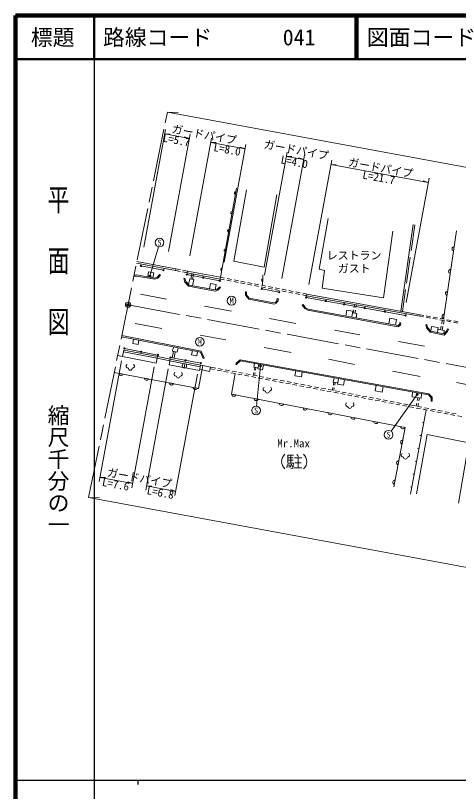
# Model space of a CAD drawing. Units: millimetres, scale not verified. Extents: x 40000 to 680000, y 20000 to 380000.
# Drawn here: x 40000 to 141346, y 202409 to 380000 of the extents above; entities that cross this region are included whole.
import ezdxf
from ezdxf.enums import TextEntityAlignment as Align

# ---------------------------------------------------------------- set-up
doc = ezdxf.new("R2010")
doc.units = ezdxf.units.MM
doc.header["$LTSCALE"] = 1000
doc.header["$PDMODE"] = 32
doc.header["$PDSIZE"] = 500
doc.linetypes.add('CHAIN', pattern=[18.5, 12, -1.5, 3.5, -1.5])
doc.linetypes.add('DASHED', pattern=[7.5, 6, -1.5])
for name, color, linetype, lineweight in [('M-BGD', 7, 'Continuous', 13), ('M-BGD-EXST', 7, 'Continuous', 13), ('M-BMK', 2, 'CHAIN', 13), ('M-BMK-HTXT', 7, 'Continuous', 13), ('M-BMK-SRVR', 3, 'Continuous', 13), ('M-STR-HTXT', 7, 'Continuous', 13), ('M-STR-STRC', 7, 'Continuous', 13), ('M-TTL', 2, 'Continuous', 140), ('M-TTL-BAND', 7, 'Continuous', 25), ('M-TTL-LINE', 7, 'Continuous', 50)]:
    doc.layers.add(name, color=color, linetype=linetype, lineweight=lineweight)
doc.layers.add('M-OTRS', color=6, linetype='Continuous')
doc.layers.add('M-TTL-TXT', color=7, linetype='Continuous')
doc.styles.add('@ＭＳ ゴシック', font='')
doc.styles.add('ＭＳ ゴシック', font='')
doc.styles.get('@ＭＳ ゴシック').set_extended_font_data('@MS Gothic')
doc.styles.get('ＭＳ ゴシック').set_extended_font_data('MS Gothic')

msp = doc.modelspace()

# ---------------------------------------------------------------- hatches: boundary and pattern name
at = {"layer": 'M-BGD'}
for points in [[(68554, 322690, -0.41421), (68704, 322840, -0.41421), (68854, 322690, -1)], [(73705, 321723, -0.41421), (73855, 321873, -0.41421), (74005, 321723, -1)], [(79023, 320724, -0.41421), (79173, 320874, -0.41421), (79323, 320724, -1)], [(82802, 320014, -0.41421), (82952, 320164, -0.41421), (83102, 320014, -1)], [(86581, 319304, -0.41421), (86731, 319454, -0.41421), (86881, 319304, -1)], [(96219, 317440, -0.41421), (96369, 317590, -0.41421), (96519, 317440, -1)], [(100146, 316680, -0.41421), (100296, 316830, -0.41421), (100446, 316680, -1)], [(106380, 315474, -0.41421), (106530, 315624, -0.41421), (106680, 315474, -1)], [(110881, 314661, -0.41421), (111031, 314811, -0.41421), (111181, 314661, -1)], [(115007, 313917, -0.41421), (115157, 314067, -0.41421), (115307, 313917, -1)], [(119746, 313061, -0.41421), (119896, 313211, -0.41421), (120046, 313061, -1)], [(124355, 312229, -0.41421), (124505, 312379, -0.41421), (124655, 312229, -1)], [(129089, 311375, -0.41421), (129239, 311525, -0.41421), (129389, 311375, -1)], [(64758, 303803, -0.41421), (64908, 303953, -0.41421), (65058, 303803, -1)], [(68599, 303042, -0.41421), (68749, 303192, -0.41421), (68899, 303042, -1)], [(72439, 302281, -0.41421), (72589, 302431, -0.41421), (72739, 302281, -1)], [(75298, 301731, -0.41421), (75448, 301881, -0.41421), (75598, 301731, -1)], [(78774, 301066, -0.41421), (78924, 301216, -0.41421), (79074, 301066, -1)], [(82250, 300402, -0.41421), (82400, 300552, -0.41421), (82550, 300402, -1)]]:
    msp.add_hatch(color=256, dxfattribs=at).paths.add_polyline_path(points)
at = {"layer": 'M-STR-HTXT'}
for points in [[(70980, 320456, -1), (70540, 320217, -0.41421), (70640, 320556, -0.41421)], [(95852, 299623, -1), (96241, 299937, -1)], [(131651, 293257, -1), (132145, 293337, -0.41421), (131938, 293050, -0.41421)]]:
    msp.add_hatch(color=256, dxfattribs=at).paths.add_polyline_path(points)

# ---------------------------------------------------------------- linework, layer by layer
at = {"layer": 'M-BGD'}
for p, q in [((86805, 319698), (90521, 340449)), ((90278, 339091), (90388, 339707)), ((89465, 334550), (89575, 335166)), ((130951, 332166), (128121, 312311)), ((88722, 330401), (88832, 331017)), ((137893, 310534), (140883, 330760)), ((140197, 326113), (140341, 327093)), ((87935, 326009), (88045, 326625)), ((67687, 323288), (76633, 321608)), ((67767, 323680), (76707, 322001)), ((68704, 322690), (73855, 321723)), ((76633, 321608), (76707, 322001)), ((76633, 321608), (77645, 321418)), ((76707, 322001), (77719, 321811)), ((78309, 321700), (79321, 321510)), ((79321, 321510), (79247, 321117)), ((79321, 321510), (86876, 320091)), ((87153, 321639), (87263, 322255)), ((139430, 320925), (139574, 321906)), ((78235, 321307), (79247, 321117)), ((79173, 320724), (86731, 319304)), ((79247, 321117), (86805, 319698)), ((79861, 319742), (79603, 318418)), ((80793, 319561), (79861, 319742)), ((80090, 319697), (80322, 320915)), ((80483, 319621), (80716, 320841)), ((86805, 319698), (87769, 319511)), ((86876, 320091), (87841, 319904)), ((88431, 319790), (89412, 319601)), ((96534, 318223), (96605, 320663)), ((96560, 319130), (96579, 319756)), ((80793, 319561), (80516, 318139)), ((84588, 318665), (84364, 317435)), ((84588, 318665), (85916, 318422)), ((85916, 318422), (85666, 317197)), ((88358, 319397), (89340, 319207)), ((89929, 319093), (90910, 318903)), ((90001, 319487), (90983, 319297)), ((91500, 318789), (92481, 318599)), ((91572, 319183), (92554, 318993)), ((93070, 318485), (94052, 318295)), ((93143, 318879), (94125, 318689)), ((94641, 318182), (95623, 317992)), ((94714, 318575), (95696, 318385)), ((96285, 318271), (97267, 318081)), ((97856, 317967), (98838, 317777)), ((96212, 317878), (97194, 317688)), ((96369, 317440), (100296, 316680)), ((97783, 317574), (98765, 317384)), ((99354, 317270), (100336, 317080)), ((99427, 317663), (100408, 317473)), ((100925, 316966), (101907, 316776)), ((100998, 317359), (101979, 317169)), ((102496, 316662), (103477, 316472)), ((102568, 317055), (103550, 316865)), ((104067, 316358), (105048, 316168)), ((104139, 316751), (105121, 316561)), ((105710, 316447), (106676, 316261)), ((106676, 316261), (106601, 315868)), ((106676, 316261), (132567, 311492)), ((138689, 315918), (138834, 316898)), ((105637, 316054), (106601, 315868)), ((106530, 315474), (129239, 311375)), ((106601, 315868), (132512, 311190)), ((117288, 311952), (117397, 312620)), ((117494, 313213), (117604, 313881)), ((117889, 313146), (117998, 313810)), ((117683, 311890), (117792, 312554)), ((132512, 311190), (132567, 311492)), ((132512, 311190), (133335, 311042)), ((132567, 311492), (133393, 311344)), ((133926, 310936), (134910, 310760)), ((133984, 311237), (134968, 311060)), ((135558, 310954), (136542, 310777)), ((137898, 310674), (138074, 311649)), ((135501, 310653), (136485, 310477)), ((137075, 310371), (138060, 310194)), ((137133, 310671), (138117, 310494)), ((137505, 309468), (137649, 310268)), ((137899, 309397), (138042, 310197)), ((138650, 310088), (139634, 309911)), ((138708, 310388), (139692, 310211)), ((140225, 309805), (141209, 309628)), ((140283, 310105), (141267, 309928)), ((137255, 308077), (137399, 308877)), ((137649, 308007), (137793, 308807)), ((66803, 304972), (66995, 305954)), ((68029, 304732), (68221, 305713)), ((64908, 303803), (72589, 302281)), ((66803, 304972), (68029, 304732)), ((75918, 303188), (76110, 304170)), ((76997, 302977), (77189, 303958)), ((72384, 301547), (64694, 303036)), ((76151, 303143), (75866, 301651)), ((75918, 303188), (76997, 302977)), ((76543, 303066), (76259, 301576)), ((80296, 302332), (80488, 303313)), ((80296, 302332), (81474, 302101)), ((81474, 302101), (81666, 303082)), ((75129, 300061), (75380, 301375)), ((75305, 300982), (82249, 299616)), ((75380, 301375), (82325, 300009)), ((75448, 301731), (82400, 300402)), ((78730, 300319), (78572, 299331)), ((94540, 299499), (94695, 300354)), ((95434, 299103), (95630, 300185)), ((75129, 300061), (82080, 298732)), ((82080, 298732), (82325, 300009)), ((82688, 298914), (82137, 299027)), ((82875, 299896), (82325, 300009)), ((84503, 299155), (84578, 299548)), ((84503, 299155), (85523, 298961)), ((84578, 299548), (85821, 299311)), ((86113, 298848), (87095, 298662)), ((86411, 299199), (87393, 299012)), ((87685, 298549), (88667, 298362)), ((87983, 298900), (88965, 298713)), ((89554, 298601), (90537, 298414)), ((94540, 299499), (95475, 299330)), ((94615, 298867), (94723, 299466)), ((94910, 298813), (95019, 299412)), ((95434, 299103), (96516, 298907)), ((96516, 298907), (96712, 299989)), ((104135, 298645), (103939, 297563)), ((105611, 298378), (105415, 297295)), ((64637, 297940), (63663, 298125)), ((70462, 296832), (69489, 297017)), ((89256, 298250), (90239, 298063)), ((90828, 297951), (91811, 297764)), ((91126, 298302), (92108, 298115)), ((92400, 297652), (93382, 297465)), ((92698, 298003), (93680, 297816)), ((93972, 297353), (94954, 297166)), ((94270, 297703), (95252, 297516)), ((94400, 297679), (94508, 298277)), ((94694, 297623), (94803, 298222)), ((95544, 297054), (96526, 296867)), ((95842, 297404), (96824, 297217)), ((97115, 296755), (98098, 296568)), ((97413, 297105), (98396, 296918)), ((98985, 296806), (99967, 296619)), ((103939, 297563), (105415, 297295)), ((112698, 296078), (112876, 297062)), ((113638, 295654), (113860, 296884)), ((115015, 295405), (115238, 296635)), ((76170, 295748), (75196, 295933)), ((81621, 294712), (80647, 294897)), ((98687, 296456), (99670, 296269)), ((100259, 296157), (101241, 295970)), ((100557, 296507), (101539, 296320)), ((101831, 295857), (102813, 295670)), ((102129, 296208), (103111, 296021)), ((103403, 295558), (104385, 295371)), ((103700, 295909), (104683, 295722)), ((104974, 295259), (105957, 295072)), ((105272, 295610), (106255, 295423)), ((106546, 294960), (107529, 294773)), ((106844, 295311), (107826, 295124)), ((108416, 295011), (109398, 294825)), ((112522, 294230), (112633, 294845)), ((112698, 296078), (113682, 295900)), ((112740, 295436), (112852, 296051)), ((113035, 295381), (113147, 295997)), ((113638, 295654), (115015, 295405)), ((122293, 294087), (122516, 295317)), ((123917, 293793), (124139, 295023)), ((90431, 293152), (89458, 293339)), ((108118, 294661), (109100, 294474)), ((109690, 294362), (110672, 294175)), ((109988, 294712), (110970, 294525)), ((111262, 294063), (112244, 293876)), ((111559, 294413), (112542, 294226)), ((112817, 294174), (112928, 294790)), ((112833, 293764), (113816, 293577)), ((113131, 294114), (114114, 293927)), ((114405, 293465), (115388, 293278)), ((114703, 293815), (115685, 293628)), ((115977, 293165), (116959, 292979)), ((116275, 293516), (117257, 293329)), ((117847, 293217), (118829, 293030)), ((122293, 294087), (123917, 293793)), ((130852, 293808), (130713, 292766)), ((132921, 293433), (132782, 292391)), ((95561, 292167), (94588, 292354)), ((117549, 292866), (118531, 292679)), ((119121, 292567), (120103, 292380)), ((119418, 292918), (120401, 292731)), ((120692, 292268), (121675, 292081)), ((120990, 292619), (121973, 292432)), ((122264, 291969), (123246, 291782)), ((122562, 292320), (123544, 292133)), ((123836, 291670), (124818, 291483)), ((124134, 292020), (125116, 291834)), ((125408, 291371), (126390, 291184)), ((125706, 291721), (126688, 291534)), ((127277, 291422), (128260, 291235)), ((130713, 292766), (132782, 292391)), ((131658, 290589), (131780, 291265)), ((131887, 291855), (132009, 292531)), ((132280, 291782), (132403, 292460)), ((101350, 291055), (100377, 291242)), ((106755, 290017), (105782, 290204)), ((126980, 291072), (127962, 290885)), ((128551, 290773), (129534, 290586)), ((128849, 291123), (129832, 290936)), ((130123, 290474), (131105, 290287)), ((133922, 289751), (130347, 270445)), ((130421, 290824), (131403, 290637)), ((131695, 290174), (132677, 289988)), ((131993, 290525), (132975, 290338)), ((132051, 290514), (132173, 291192)), ((133267, 289875), (134249, 289688)), ((133565, 290226), (134547, 290039)), ((133922, 289751), (133627, 289805)), ((134838, 289576), (135821, 289389)), ((135136, 289927), (136119, 289740)), ((136708, 289628), (137691, 289441)), ((112464, 288920), (111491, 289107)), ((117730, 287909), (116757, 288095)), ((136410, 289277), (137393, 289090)), ((137982, 288978), (138964, 288791)), ((138280, 289329), (139262, 289142)), ((139554, 288679), (140536, 288492)), ((139852, 289029), (140834, 288842)), ((141126, 288380), (142108, 288193)), ((122925, 286911), (121952, 287098)), ((133376, 286801), (133081, 286855)), ((129071, 285730), (128098, 285917)), ((128425, 281862), (128614, 282834)), ((132829, 283851), (132534, 283906)), ((132283, 280901), (131988, 280956)), ((103608, 279380), (102297, 279380)), ((102297, 279380), (102297, 277585)), ((102952, 279380), (102952, 277585)), ((104354, 279561), (104731, 279069)), ((102264, 277249), (102108, 276487)), ((102297, 278807), (103526, 278807)), ((102297, 278200), (103518, 278200)), ((102297, 277585), (103567, 277585)), ((102551, 277208), (102600, 276528)), ((102813, 277249), (102944, 276602)), ((103166, 277290), (103280, 276708)), ((103567, 277585), (103428, 276364)), ((103813, 278774), (105493, 278774)), ((103936, 277659), (105370, 277659)), ((104641, 278774), (104641, 276462)), ((127509, 277146), (127698, 278119)), ((131737, 277951), (131442, 278006)), ((103428, 276364), (103010, 276290)), ((103788, 276462), (105542, 276462)), ((126644, 272696), (126833, 273669)), ((131191, 275001), (130896, 275056)), ((130645, 272052), (130350, 272106))]:
    msp.add_line(p, q, dxfattribs=at)
at = {"layer": 'M-BGD', "linetype": 'DASHED'}
for p, q in [((131347, 332109), (128515, 312238)), ((72460, 301940), (75380, 301375)), ((72384, 301547), (75305, 300982)), ((84390, 298565), (82688, 298914)), ((84578, 299548), (82875, 299896)), ((84390, 298565), (84503, 299155))]:
    msp.add_line(p, q, dxfattribs=at)
at = {"layer": 'M-BGD'}
for points in [[(92871, 340133), (89972, 323743), (96887, 322437), (99823, 338936)], [(111500, 333570), (109469, 321912), (110708, 321648), (110146, 317579), (124169, 315383), (126352, 330672)], [(70235, 320179), (70431, 321312), (71613, 321107), (71417, 319974)], [(115594, 311203), (115826, 312550), (117188, 312334), (117132, 311976)], [(116973, 310952), (117132, 311976), (118071, 311830), (117908, 310781)], [(125381, 309419), (125617, 310699), (127156, 310415), (126924, 309138)], [(135012, 307732), (135199, 308834), (136708, 308578), (136512, 307422)], [(136642, 308188), (138107, 307924), (138007, 307113)], [(63366, 302152), (72171, 300447), (72460, 301940), (64770, 303429), (64481, 301936)], [(62584, 298330), (81880, 294663), (82875, 299896)], [(90255, 298060), (89403, 293350), (129173, 285711), (126537, 272148)], [(131731, 270500), (134202, 284077), (143688, 282178), (141329, 268432)]]:
    msp.add_lwpolyline(points, dxfattribs=at)
for centre, radius in [((68704, 322690), 150), ((73855, 321723), 150), ((79173, 320724), 150), ((82952, 320014), 150), ((86731, 319304), 150), ((96369, 317440), 150), ((100296, 316680), 150), ((106530, 315474), 150), ((111031, 314661), 150), ((115157, 313917), 150), ((119896, 313061), 150), ((124505, 312229), 150), ((129239, 311375), 150), ((64908, 303803), 150), ((68749, 303042), 150), ((72589, 302281), 150), ((75448, 301731), 150), ((78651, 299825), 500), ((78924, 301066), 150), ((82400, 300402), 150)]:
    msp.add_circle(centre, radius, dxfattribs=at)
for centre, radius, start, end in [((90387, 339389), 318, 89.73888, 249.95661), ((89573, 334848), 318, 89.73888, 249.95661), ((88831, 330700), 318, 89.73888, 249.95661), ((140366, 326589), 505, 92.76158, 250.41977), ((88044, 326307), 318, 89.73888, 249.95661), ((87261, 321937), 318, 89.73888, 249.95661), ((139599, 321401), 505, 92.76158, 250.41977), ((96624, 319441), 318, 98.20853, 258.42627), ((138859, 316394), 505, 92.76158, 250.41977), ((138082, 311144), 505, 90.97944, 248.63763), ((65767, 299729), 450, 122.72029, 277.24592), ((66274, 299283), 450, 180, 360), ((66780, 299729), 450, 262.75408, 57.27971), ((64168, 298128), 505, 180.41021, 338.0684), ((69994, 297021), 505, 180.41021, 338.0684), ((76706, 297913), 450, 122.72029, 277.24592), ((77213, 297466), 450, 180, 360), ((77719, 297913), 450, 262.75408, 57.27971), ((75701, 295936), 505, 180.41021, 338.0684), ((81152, 294900), 505, 180.41021, 338.0684), ((97119, 294501), 450, 122.72029, 277.24592), ((98132, 294501), 450, 262.75408, 57.27971), ((89963, 293342), 505, 180.29806, 337.95625), ((97626, 294055), 450, 180, 360), ((95093, 292356), 505, 180.29806, 337.95625), ((115972, 290980), 450, 122.72029, 277.24592), ((116986, 290980), 450, 262.75408, 57.27971), ((100882, 291244), 505, 180.29806, 337.95625), ((106287, 290206), 505, 180.29806, 337.95625), ((116479, 290534), 450, 180, 360), ((111996, 289110), 505, 180.29806, 337.95625), ((117262, 288098), 505, 180.29806, 337.95625), ((122457, 287100), 505, 180.29806, 337.95625), ((128603, 285920), 505, 180.29806, 337.95625), ((128616, 282329), 505, 90.1737, 247.83189), ((103090, 277914), 2228, 131.69789, 228.01917), ((104367, 277905), 2282, 312.86378, 47.4164), ((128689, 279376), 450, 122.72029, 277.24592), ((129196, 278929), 450, 180, 360), ((129703, 279376), 450, 262.75408, 57.27971), ((127699, 277614), 505, 90.1737, 247.83189), ((126835, 273164), 505, 90.1737, 247.83189)]:
    msp.add_arc(centre, radius, start, end, dxfattribs=at)
at = {"layer": 'M-BGD-EXST'}
for centre in [(89440, 314737), (82168, 305315)]:
    msp.add_circle(centre, 1000, dxfattribs=at)
at = {"layer": 'M-BMK'}
msp.add_line((56731, 269698), (74761, 357890), dxfattribs=at)
msp.add_lwpolyline([(65746, 313794), (163597, 295692), (261259, 277248)], dxfattribs=at)
at = {"layer": 'M-BMK-SRVR'}
msp.add_circle((65746, 313794), 600, dxfattribs=at)
at = {"layer": 'M-OTRS'}
msp.add_point((65746, 313794), dxfattribs=at)
at = {"layer": 'M-STR-HTXT'}
for p, q in [((74761, 357890), (77214, 357783)), ((69377, 327013), (74350, 353898)), ((74168, 352915), (79773, 351878)), ((74168, 352915), (75395, 352861)), ((74982, 325976), (79955, 352861)), ((79773, 351878), (78609, 352267)), ((79862, 324972), (84853, 351955)), ((84672, 350972), (92538, 349516)), ((84672, 350972), (85898, 350918)), ((87728, 323517), (92720, 350500)), ((92538, 349516), (91374, 349905)), ((96964, 320564), (102179, 348750)), ((100898, 319837), (106112, 348022)), ((101997, 347766), (105930, 347039)), ((101997, 347766), (103223, 347713)), ((105930, 347039), (104766, 347428)), ((107077, 318431), (112338, 346870)), ((112156, 345887), (134423, 341768)), ((112156, 345887), (113383, 345834)), ((129344, 314312), (134605, 342751)), ((134423, 341768), (133259, 342157)), ((70760, 320336), (72675, 327065)), ((64282, 300952), (59170, 273315)), ((71756, 299570), (66643, 271932)), ((74932, 299132), (69792, 271350)), ((96046, 299780), (95138, 290599)), ((81619, 297895), (76479, 270113)), ((131898, 293297), (125940, 284879)), ((59351, 274298), (66825, 272916)), ((59351, 274298), (60578, 274245)), ((66825, 272916), (65662, 273309)), ((69974, 272333), (76661, 271096)), ((69974, 272333), (71201, 272280)), ((76661, 271096), (75498, 271489)), ((56731, 269698), (59183, 269592))]:
    msp.add_line(p, q, dxfattribs=at)
for points in [[(74761, 357890), (171866, 339926), (269610, 321467)], [(56731, 269698), (155329, 251458), (252909, 233030)]]:
    msp.add_lwpolyline(points, dxfattribs=at)
for centre in [(70760, 320336), (96046, 299780), (131898, 293297)]:
    msp.add_circle(centre, 250, dxfattribs=at)
at = {"layer": 'M-STR-STRC'}
for p, q in [((73157, 320594), (72969, 320759)), ((78715, 319854), (78477, 319777)), ((86926, 317763), (86750, 317940)), ((74566, 315065), (68580, 316250)), ((92848, 316764), (92598, 316752)), ((100141, 315184), (99898, 315243)), ((89384, 312306), (83215, 313489)), ((105797, 313839), (105597, 313690)), ((73488, 308399), (67402, 309533)), ((104135, 309535), (98122, 310691)), ((128194, 309664), (127953, 309732)), ((134083, 309292), (133839, 309238)), ((118783, 306924), (112944, 308011)), ((139038, 308229), (138802, 308313)), ((88133, 305752), (82254, 306815)), ((103101, 302862), (96917, 304055)), ((133535, 304293), (127641, 305363)), ((82902, 301476), (83135, 301567)), ((90633, 300095), (90393, 300168)), ((117556, 300152), (111615, 301317)), ((132553, 297406), (126274, 298628)), ((147120, 294700), (140919, 295980)), ((135103, 291761), (135352, 291759))]:
    msp.add_line(p, q, dxfattribs=at)
for points in [[(67080, 320317), (67658, 320372), (71893, 319638), (72545, 319895), (73157, 320594)], [(67132, 320573), (67668, 320624), (71866, 319896), (72397, 320105), (72969, 320759)], [(78477, 319777), (78732, 318987), (79602, 318052), (85681, 316940), (86280, 317122), (86926, 317763)], [(78715, 319854), (78952, 319116), (79728, 318283), (85666, 317197), (86148, 317343), (86750, 317940)], [(92598, 316752), (92634, 316023), (93346, 315076), (99157, 313975), (99622, 314142), (100004, 314619), (100141, 315184)], [(92848, 316764), (92880, 316111), (93487, 315304), (99137, 314234), (99471, 314353), (99774, 314732), (99898, 315243)], [(105597, 313690), (106177, 312914), (106885, 312536), (127495, 308780), (128043, 309131), (128194, 309664)], [(105797, 313839), (106344, 313109), (106969, 312775), (127443, 309044), (127828, 309290), (127953, 309732)], [(133839, 309238), (134003, 308499), (134880, 307504), (138097, 306839), (138834, 307658), (139038, 308229)], [(134083, 309292), (134234, 308616), (135012, 307732), (138007, 307113), (138615, 307789), (138802, 308313)], [(64253, 306490), (82327, 302953), (82902, 301476)], [(64303, 306735), (82510, 303172), (83135, 301567)], [(90393, 300168), (90476, 300438), (91386, 301208), (134578, 293387), (135361, 292616), (135352, 291759)], [(90633, 300095), (90693, 300295), (91457, 300941), (134458, 293155), (135110, 292513), (135103, 291761)]]:
    msp.add_lwpolyline(points, dxfattribs=at)
for centre in [(72949, 328027), (95040, 289604), (125362, 284063)]:
    msp.add_circle(centre, 1000, dxfattribs=at)
at = {"layer": 'M-TTL'}
for p, q in [((40000, 380000), (40000, 20000)), ((680000, 380000), (40000, 380000))]:
    msp.add_line(p, q, dxfattribs=at)
at = {"layer": 'M-TTL-BAND'}
for p, q in [((58000, 370000), (58000, 20000)), ((40000, 205000), (579000, 205000)), ((68000, 205000), (68000, 204000))]:
    msp.add_line(p, q, dxfattribs=at)
at = {"layer": 'M-TTL-LINE'}
for p, q in [((58000, 380000), (58000, 370000)), ((117750, 380000), (117750, 370000)), ((118250, 380000), (118250, 370000)), ((40000, 370000), (680000, 370000))]:
    msp.add_line(p, q, dxfattribs=at)

# ---------------------------------------------------------------- texts
at = {"layer": 'M-BGD-EXST', "style": 'ＭＳ ゴシック'}
for p in [(89440, 314737), (82168, 305315)]:
    msp.add_text('M', height=1320, dxfattribs=at).set_placement(p, align=Align.MIDDLE_CENTER)
at = {"layer": 'M-BMK-HTXT', "style": 'ＭＳ ゴシック'}
for s, p in [('レストラン', (117476, 325084)), ('ガスト', (117476, 322093)), ('Mr.Max', (103623, 282087))]:
    msp.add_text(s, height=1833, dxfattribs=at).set_placement(p, align=Align.MIDDLE_CENTER)
at = {"layer": 'M-STR-HTXT', "style": 'ＭＳ ゴシック'}
for p in [(82920, 351296), (103963, 347780), (123262, 343675), (68103, 272679)]:
    msp.add_text('ガードパイプ', height=1833, rotation=349.519, dxfattribs=at).set_placement(p, align=Align.BOTTOM_CENTER)
for s, p in [('L=5.7', (76971, 352396)), ('L=8.0', (88605, 350244)), ('L=4.0', (103963, 347403)), ('L=21.7', (123290, 343827)), ('L=7.6', (63088, 273607)), ('L=6.8', (73318, 271715))]:
    msp.add_text(s, height=1833, rotation=349.519, dxfattribs=at).set_placement(p, align=Align.TOP_CENTER)
at = {"layer": 'M-STR-STRC', "style": 'ＭＳ ゴシック'}
for p in [(72949, 328027), (95040, 289604), (125362, 284063)]:
    msp.add_text('S', height=1320, dxfattribs=at).set_placement(p, align=Align.MIDDLE_CENTER)
at = {"layer": 'M-TTL-BAND', "style": '@ＭＳ ゴシック', "width": 1.4}
msp.add_text('平  面  図', height=3666, rotation=270, dxfattribs=at).set_placement((49777, 306475), align=Align.MIDDLE_RIGHT)
at = {"layer": 'M-TTL-BAND', "style": '@ＭＳ ゴシック'}
msp.add_text('縮尺千分の一', height=3666, rotation=270, dxfattribs=at).set_placement((49777, 261030), align=Align.MIDDLE_RIGHT)
at = {"layer": 'M-TTL-TXT', "style": 'ＭＳ ゴシック'}
msp.add_text('標題', height=3666, dxfattribs=at).set_placement((48500, 375000), align=Align.MIDDLE_CENTER)
for s, p in [('路線コード', (60000, 375000)), ('041', (101142, 375000)), ('図面コード', (120380, 375000))]:
    msp.add_text(s, height=3666, dxfattribs=at).set_placement(p, align=Align.MIDDLE_LEFT)

doc.saveas('drawing.dxf')
